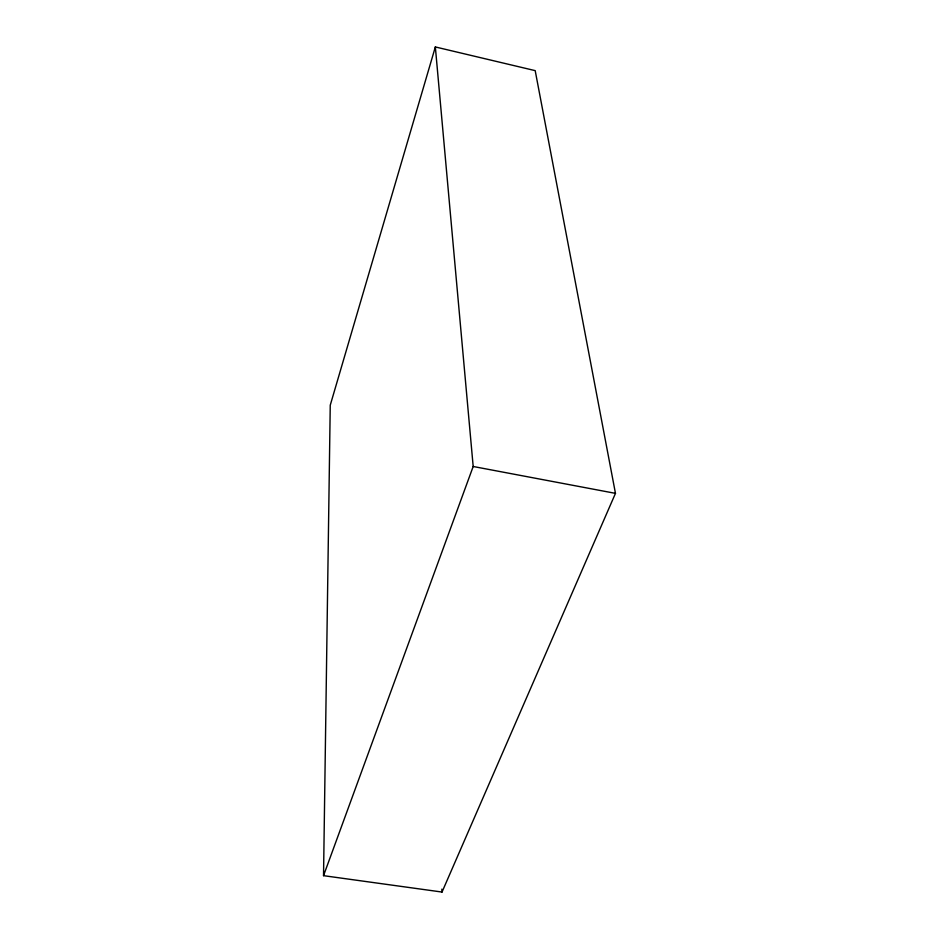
<?xml version="1.0" encoding="UTF-8"?>
<svg xmlns="http://www.w3.org/2000/svg" width="939" height="939" viewBox="0 0 939 939"><rect width="100%" height="100%" fill="white"/><g stroke="black" fill="none" stroke-linecap="round" stroke-linejoin="round"><path stroke-width="1.41" d="M323.532 875.664L330.246 405.214L435.344 46.95L535.195 70.636L615.468 493.362L442.023 892.05L323.532 875.664L473.186 466.495L435.344 46.95M473.186 466.495L615.468 493.362M441.87 889.127L442.023 892.05"/></g></svg>
